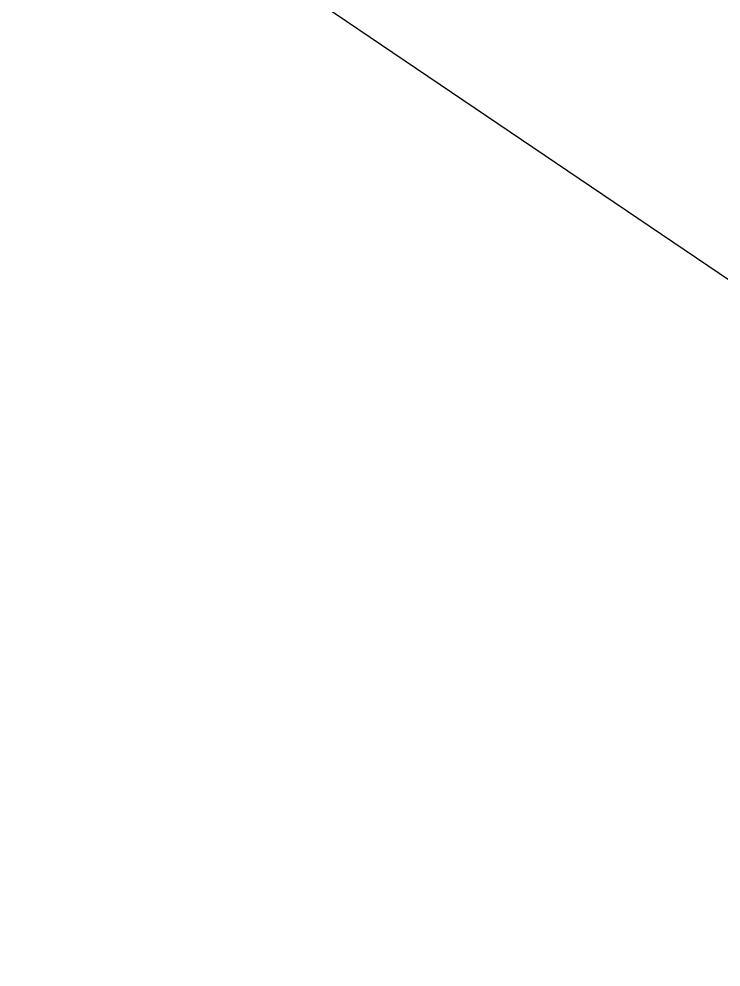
# Model space of a CAD drawing. Header units: millimetres. Extents: x -21000 to 567700, y 435000 to 850800.
# Drawn here: x 26590 to 31111, y 701578 to 707680 of the extents above; entities that cross this region are included whole.
import ezdxf
from ezdxf.xclip import XClip

# ---------------------------------------------------------------- set-up
doc = ezdxf.new("R2010")
doc.units = ezdxf.units.MM
doc.header["$LTSCALE"] = 700
doc.header["$XCLIPFRAME"] = 2
doc.linetypes.add('AB_Pbase$0$주차장기둥$0$CEN', pattern=[62, 60, -1, 0, -1])
doc.layers.get('0').update_dxf_attribs({"color": 2})
doc.layers.add('AB_Pbase$0$HAT', color=8, linetype='Continuous')
doc.layers.add('AB_Pbase$0$주차장기둥$0$CEN_P', color=244, linetype='AB_Pbase$0$주차장기둥$0$CEN')

# ---------------------------------------------------------------- blocks, each defined once
blk = doc.blocks.new('AB_Pbase$0$주차장기둥$0$cen 1bl 지하')
at = {"layer": 'AB_Pbase$0$주차장기둥$0$CEN_P', "color": 5}
blk.add_line((-8742.4, 12025.9), (54343.3, 6427.5), dxfattribs=at)
blk = doc.blocks.new('AB_Pbase$0$주차장기둥')
at = {"rotation": 1.99999810188403}
blk.add_blockref('AB_Pbase$0$주차장기둥$0$cen 1bl 지하', (-253925.8, 27513.9), dxfattribs=at)
blk = doc.blocks.new('AB_Pbase')
at = {"layer": 'AB_Pbase$0$HAT'}
h = blk.add_hatch(dxfattribs=at)
h.set_pattern_fill('NET', color=256, scale=15, angle=100)
h.paths.add_polyline_path([(36540.9, 707988.9), (36677.2, 707926.4), (39221.2, 713470.6), (39084.9, 713533.1)], flags=17)
h.paths.add_polyline_path([(36427, 707381), (36290.6, 707443.6), (33746.7, 701899.4), (33883, 701836.8)], flags=17)
edge = h.paths.add_edge_path()
edge.add_line((44631.6, 725621.3), (44767.9, 725558.7))
edge.add_line((44767.9, 725558.7), (42265.6, 720105.4))
edge.add_line((42265.6, 720105.4), (42129.3, 720168))
edge.add_line((42129.3, 720168), (44631.6, 725621.3))
edge.add_line((41879.1, 719622.6), (39335.1, 714078.4))
edge.add_line((39335.1, 714078.4), (39471.4, 714015.9))
edge.add_line((39471.4, 714015.9), (42015.4, 719560.1))
edge.add_line((33632.8, 701291.5), (31047.1, 695656.4))
edge.add_line((31047.1, 695656.4), (33496.4, 701354.1))
edge.add_line((33496.4, 701354.1), (30910.7, 695719))
at = {"rotation": 329.0000000345588}
blk.add_blockref('AB_Pbase$0$주차장기둥', (231892.5, 539971.5), dxfattribs=at)

msp = doc.modelspace()

# ---------------------------------------------------------------- block references
ref = msp.add_blockref('AB_Pbase', (0, 0))
XClip(ref).set_block_clipping_path([(-0.000000015, 445500.0000000148), (493845.7187941075, 839949.3912975936)])

doc.saveas('drawing.dxf')
